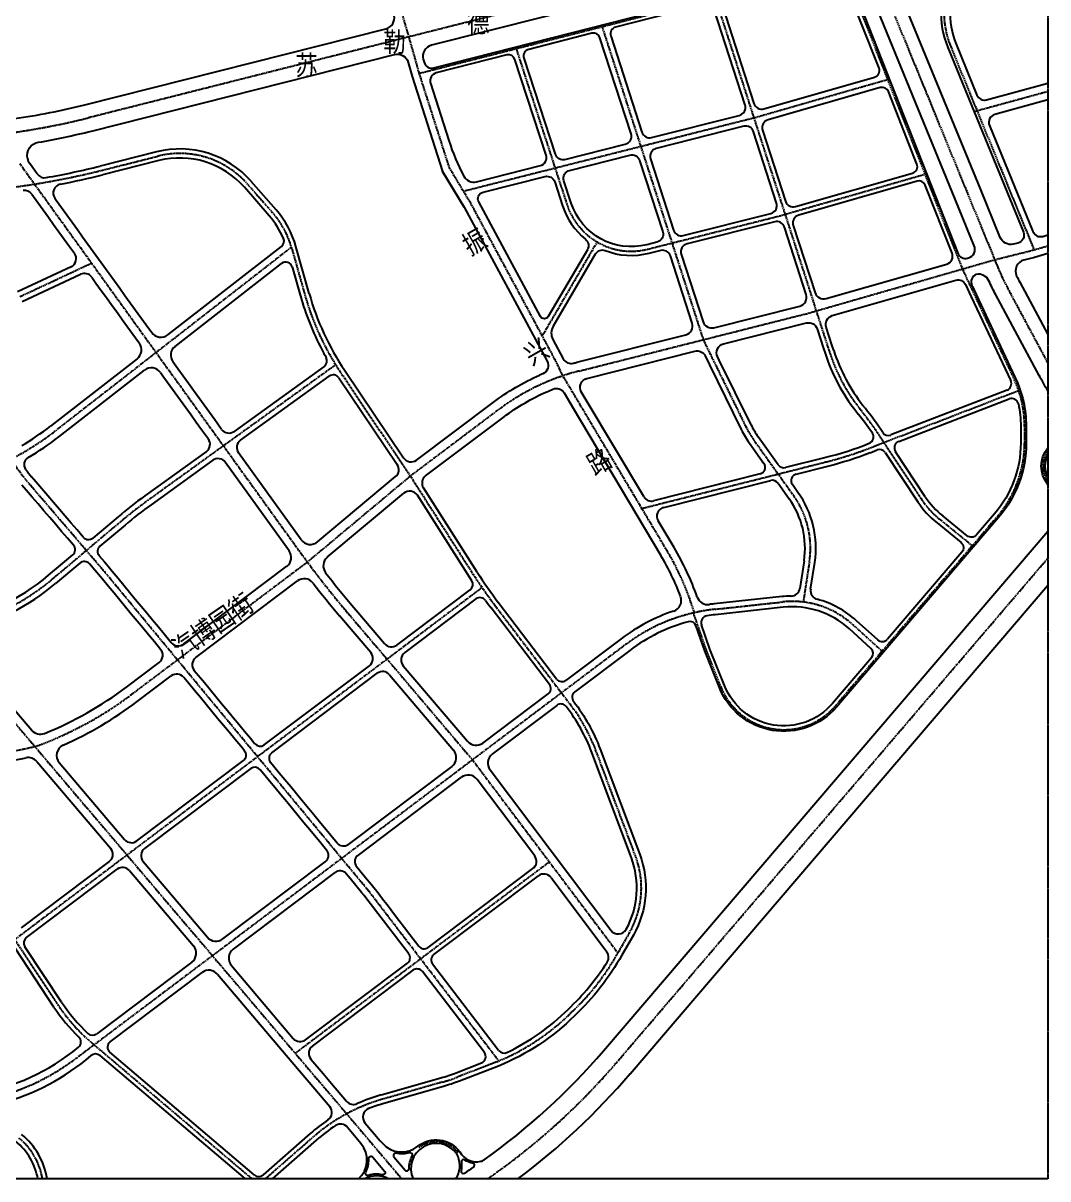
# Model space of a CAD drawing. Header units: millimetres. Extents: x 429861 to 37403537, y 4398138 to 8816131.
# Drawn here: x 447086 to 449356, y 4399003 to 4401563 of the extents above; entities that cross this region are included whole.
import ezdxf

# ---------------------------------------------------------------- set-up
doc = ezdxf.new("R2010")
doc.units = ezdxf.units.MM
doc.linetypes.add('CENTER', pattern=[2, 1.25, -0.25, 0.25, -0.25])
for name, color, linetype in [('中心线', 55, 'CENTER'), ('路名', 21, 'Continuous'), ('路网', 253, 'Continuous')]:
    doc.layers.add(name, color=color, linetype=linetype)
doc.styles.add('HZ', font='rs.shx', dxfattribs={"width": 0.8, "bigfont": 'hztxt.shx'})

msp = doc.modelspace()

# ---------------------------------------------------------------- linework, layer by layer
at = {"layer": '中心线'}
for p, q in [((449356.1, 4413303.4), (449356.1, 4399002.6)), ((449356.1, 4399002.6), (429861.3, 4399002.6))]:
    msp.add_line(p, q, dxfattribs=at)
at = {"layer": '中心线', "ltscale": 2}
for p, q in [((448892.1, 4401772.2), (447940.7, 4401532.1)), ((448950.9, 4401739.4), (449178.7, 4401183.8)), ((447963.4, 4401451.4), (448865.1, 4401681.6)), ((448915.1, 4401656), (449166.6, 4401018)), ((448618.9, 4401618.7), (448842.8, 4400925.2)), ((447940.7, 4401532.1), (447924.8, 4401586.6)), ((448368.3, 4401554.8), (448369.2, 4401552.4)), ((448369.2, 4401552.4), (448592.5, 4400861.3)), ((447940.7, 4401532.1), (447229.8, 4401352.6)), ((447964.2, 4401449), (447940.7, 4401532.1)), ((447940.9, 4401532.1), (447940.9, 4401532.1)), ((449140.8, 4401511), (449199.1, 4401368.5)), ((448178, 4401506.2), (448290.5, 4401161)), ((448030.6, 4401241.2), (447964.2, 4401449)), ((448704.2, 4401352.8), (448998.7, 4401437.2)), ((449356.1, 4401410.9), (449195.9, 4401367.2)), ((449199.1, 4401368.5), (449325.3, 4401060.8)), ((448061.2, 4401190.5), (448704.2, 4401352.8)), ((447259, 4401236.2), (447384, 4401267.8)), ((447078.2, 4401251.7), (447086.1, 4401240.7)), ((447086.1, 4401240.7), (447097.8, 4401224.5)), ((448077.4, 4401163.5), (448030.6, 4401241.2)), ((447097.8, 4401224.5), (447109.5, 4401208.3)), ((447109.5, 4401208.3), (447111.1, 4401206)), ((447111.1, 4401206), (447132.9, 4401175.8)), ((447583.4, 4401205.5), (447638.7, 4401142.4)), ((448762.7, 4401135.9), (449081.4, 4401227.3)), ((449178.7, 4401183.8), (449245.2, 4401021.5)), ((447132.9, 4401175.8), (447144.6, 4401159.6)), ((447144.6, 4401159.6), (447156.3, 4401143.4)), ((448259.4, 4400826), (448077.4, 4401163.5)), ((447156.3, 4401143.4), (447168, 4401127.2)), ((447168, 4401127.2), (447179.7, 4401111)), ((448469.8, 4401062), (448762.7, 4401135.9)), ((447179.7, 4401111), (447191.4, 4401094.7)), ((447191.4, 4401094.7), (447203.2, 4401078.5)), ((447203.2, 4401078.5), (447214.9, 4401062.3)), ((448357.5, 4401077.9), (448235.9, 4400869.7)), ((447155.6, 4400658.1), (447680.3, 4401066.2)), ((447214.9, 4401062.3), (447226.6, 4401046.1)), ((447680.7, 4401064.8), (447709.9, 4400960.8)), ((449238.2, 4401038.5), (449322.1, 4401059.5)), ((449322.1, 4401059.5), (449356.1, 4401069.2)), ((447078.8, 4400956.7), (447237.5, 4401031)), ((447226.6, 4401046.1), (447238.3, 4401029.9)), ((447238.3, 4401029.9), (447250, 4401013.6)), ((448821.1, 4400919), (449238.2, 4401038.5)), ((447250, 4401013.6), (447261.7, 4400997.4)), ((449166.6, 4401018), (449193.9, 4400960.1)), ((447261.7, 4400997.4), (447273.4, 4400981.2)), ((447273.4, 4400981.2), (447285.1, 4400965)), ((449267.3, 4400974.7), (449356.1, 4400809.4)), ((447285.1, 4400965), (447296.8, 4400948.8)), ((447296.8, 4400948.8), (447308.5, 4400932.6)), ((449193.9, 4400960.1), (449280.6, 4400775.7)), ((447308.5, 4400932.6), (447320.2, 4400916.3)), ((448842.8, 4400925.2), (448868.7, 4400844.7)), ((447320.2, 4400916.3), (447331.9, 4400900.1)), ((447331.9, 4400900.1), (447343.6, 4400883.9)), ((448317.5, 4400791.9), (448821.1, 4400919)), ((447343.6, 4400883.9), (447355.3, 4400867.7)), ((447355.3, 4400867.7), (447367, 4400851.5)), ((447367, 4400851.5), (447378.7, 4400835.3)), ((448592.5, 4400861.3), (448617.3, 4400810.9)), ((447378.7, 4400835.3), (447390.4, 4400819)), ((448868.7, 4400844.7), (448872.1, 4400834.3)), ((447362.5, 4400505.7), (447778.2, 4400805.8)), ((447390.4, 4400819), (447402.1, 4400802.8)), ((447402.1, 4400802.8), (447413.8, 4400786.6)), ((448617.3, 4400810.9), (448687.7, 4400667.4)), ((447413.8, 4400786.6), (447425.6, 4400770.4)), ((447425.6, 4400770.4), (447437.3, 4400754.2)), ((447790, 4400787.6), (447943.8, 4400559.4)), ((448318.8, 4400718.7), (448281.5, 4400781.3)), ((447437.3, 4400754.2), (447449, 4400738)), ((448958.7, 4400620.5), (449291.1, 4400748.8)), ((447449, 4400738), (447460.7, 4400721.7)), ((447460.7, 4400721.7), (447472.4, 4400705.5)), ((448452.6, 4400493.9), (448318.8, 4400718.7)), ((447472.4, 4400705.5), (447484.1, 4400689.3)), ((447943.8, 4400559.4), (448139.1, 4400706.5)), ((448938.5, 4400709.7), (448943.9, 4400702.9)), ((447484.1, 4400689.3), (447495.8, 4400673.1)), ((447495.8, 4400673.1), (447507.5, 4400656.9)), ((449304.4, 4400669.3), (449304.4, 4400632.5)), ((447507.5, 4400656.9), (447519.2, 4400640.7)), ((447519.2, 4400640.7), (447530.9, 4400624.4)), ((448982.4, 4400649.5), (449076.1, 4400508.1)), ((447530.9, 4400624.4), (447703.4, 4400385.4)), ((448704.6, 4400639.2), (448792.6, 4400516.2)), ((448454.3, 4400487.1), (448866.4, 4400591.1)), ((447103.6, 4400537.2), (447094, 4400548.4)), ((447715.6, 4400368.8), (447943.8, 4400559.4)), ((447943.8, 4400559.4), (448083.3, 4400341)), ((447116.6, 4400522), (447103.6, 4400537.2)), ((447129.6, 4400506.8), (447116.6, 4400522)), ((447142.6, 4400491.6), (447129.6, 4400506.8)), ((447155.6, 4400476.4), (447142.6, 4400491.6)), ((448513.2, 4400392.1), (448452.6, 4400493.9)), ((447168.6, 4400461.2), (447155.6, 4400476.4)), ((447181.7, 4400446.1), (447168.6, 4400461.2)), ((449244.4, 4400470), (448885.1, 4400050)), ((449116.8, 4400463.2), (449188.7, 4400404.9)), ((447150.1, 4400330.6), (447303.9, 4400460)), ((447194.7, 4400430.9), (447181.7, 4400446.1)), ((447207.7, 4400415.7), (447194.7, 4400430.9)), ((447220.7, 4400400.5), (447207.7, 4400415.7)), ((447233.7, 4400385.3), (447220.7, 4400400.5)), ((447246.7, 4400370.1), (447233.7, 4400385.3)), ((447255.2, 4400360.3), (447246.7, 4400370.1)), ((447259.7, 4400354.9), (447255.2, 4400360.3)), ((447432.8, 4400155.8), (447715.6, 4400368.8)), ((448401.1, 4399261), (449355, 4400376.3)), ((448827.7, 4400369.7), (448814.1, 4400280.2)), ((449355, 4400376.3), (449356.1, 4400377.5)), ((447263.5, 4400350.5), (447259.7, 4400354.9)), ((447272.6, 4400339.6), (447263.5, 4400350.5)), ((447285.3, 4400324.2), (447272.6, 4400339.6)), ((447067.4, 4399532.7), (448102.4, 4400312.2)), ((447298.1, 4400308.8), (447285.3, 4400324.2)), ((447310.8, 4400293.4), (447298.1, 4400308.8)), ((447323.6, 4400278), (447310.8, 4400293.4)), ((448573.2, 4400256.8), (448564.5, 4400281.7)), ((447336.3, 4400262.5), (447323.6, 4400278)), ((447349.1, 4400247.1), (447336.3, 4400262.5)), ((447800.5, 4400261.6), (448081.4, 4399930.7)), ((448130.5, 4400273.5), (448298.7, 4400052.5)), ((448618, 4400264.2), (448768.5, 4400280.5)), ((446871.4, 4400243.4), (447505.2, 4399496.9)), ((447361.8, 4400231.7), (447349.1, 4400247.1)), ((447374.6, 4400216.3), (447361.8, 4400231.7)), ((448599.6, 4400173.1), (448570.9, 4400255.9)), ((447387.3, 4400200.9), (447374.6, 4400216.3)), ((448924.3, 4400229.9), (448988.9, 4400171.3)), ((447202, 4399268.5), (448420.4, 4400186.1)), ((447400.1, 4400185.5), (447387.3, 4400200.9)), ((447412.8, 4400170.1), (447400.1, 4400185.5)), ((447326.7, 4400075.9), (447432.8, 4400155.8)), ((447425.6, 4400154.7), (447412.8, 4400170.1)), ((447438.3, 4400139.3), (447425.6, 4400154.7)), ((448631.7, 4400092.2), (448599.6, 4400173.1)), ((447451.1, 4400123.9), (447438.3, 4400139.3)), ((447463.8, 4400108.4), (447451.1, 4400123.9)), ((447476.6, 4400093), (447463.8, 4400108.4)), ((447489.3, 4400077.6), (447476.6, 4400093)), ((447502.1, 4400062.2), (447489.3, 4400077.6)), ((447514.8, 4400046.8), (447502.1, 4400062.2)), ((447527.6, 4400031.4), (447514.8, 4400046.8)), ((447540.3, 4400016), (447527.6, 4400031.4)), ((447553.1, 4400000.6), (447540.3, 4400016)), ((447565.8, 4399985.2), (447553.1, 4400000.6)), ((447578.6, 4399969.8), (447565.8, 4399985.2)), ((447032, 4399943.6), (447112, 4399960)), ((447591.3, 4399954.4), (447578.6, 4399969.8)), ((447604.1, 4399938.9), (447591.3, 4399954.4)), ((448442.6, 4399717.3), (448354.9, 4399950.8)), ((447616.8, 4399923.5), (447604.1, 4399938.9)), ((447629.6, 4399908.1), (447616.8, 4399923.5)), ((448081.4, 4399930.7), (448403.5, 4399503)), ((447642.3, 4399892.7), (447629.6, 4399908.1)), ((447655.1, 4399877.3), (447642.3, 4399892.7)), ((447667.8, 4399861.9), (447655.1, 4399877.3)), ((447680.6, 4399846.5), (447667.8, 4399861.9)), ((447693.3, 4399831.1), (447680.6, 4399846.5)), ((447718.8, 4399800.3), (447693.3, 4399831.1)), ((447731.5, 4399784.8), (447718.8, 4399800.3)), ((447757, 4399754), (447731.5, 4399784.8)), ((447769.8, 4399738.6), (447757, 4399754)), ((447782.5, 4399723.2), (447769.8, 4399738.6)), ((447791.5, 4399712.4), (447782.5, 4399723.2)), ((446947.8, 4399713.4), (447162.6, 4399388.7)), ((447688.7, 4399280.8), (448251.6, 4399704.6)), ((447795.3, 4399707.8), (447791.5, 4399712.4)), ((447808, 4399692.4), (447795.3, 4399707.8)), ((447820.8, 4399677), (447808, 4399692.4)), ((447833.5, 4399661.6), (447820.8, 4399677)), ((447846.3, 4399646.2), (447833.5, 4399661.6)), ((447852, 4399639.2), (447846.3, 4399646.2)), ((447858.7, 4399630.5), (447852, 4399639.2)), ((447870.9, 4399614.6), (447858.7, 4399630.5)), ((447883, 4399598.7), (447870.9, 4399614.6)), ((447895.2, 4399582.9), (447883, 4399598.7)), ((447907.4, 4399567), (447895.2, 4399582.9)), ((447919.5, 4399551.1), (447907.4, 4399567)), ((447931.7, 4399535.2), (447919.5, 4399551.1)), ((448429, 4399547.7), (448403.5, 4399503)), ((448139.6, 4399263.7), (447931.7, 4399535.2)), ((447505.2, 4399496.9), (447924.9, 4399002.6)), ((447237.4, 4399304.4), (447593, 4399002.6)), ((448135.2, 4399261.9), (448048.9, 4399228.5)), ((448014.1, 4399216.8), (447882, 4399179)), ((447728.6, 4399095.6), (447622.1, 4399002.6))]:
    msp.add_line(p, q, dxfattribs=at)
for centre, radius, start, end in [((449324.9, 4401586.4), 199, 104.0713, 202.2918), ((446841, 4402904.7), 1600, 259.541, 284.0617), ((447432.9, 4401073.9), 200, 41.183, 104.1671), ((446841, 4402904.7), 1720, 259.541, 284.0655), ((448433.1, 4401207.4), 150, 198.05, 284.1671), ((447488.1, 4401010.7), 200, 15.6756, 41.183), ((449707.9, 4401211.2), 500, 202.2918, 208.2254), ((448287.6, 4401123), 600, 195.6756, 213.979), ((447660.9, 4400503.3), 680, 24.2551, 28.3346), ((449252.8, 4400957.2), 400, 197.8902, 218.2227), ((448439.9, 4400307.1), 500, 108.4728, 113.8105), ((447660.9, 4400503.3), 680, 24.1344, 24.2551), ((448439.9, 4400307.1), 500, 104.1671, 108.4728), ((449054.4, 4400669.3), 250, 0, 25.1899), ((448439.9, 4400307), 500, 113.8107, 126.9812), ((448315.4, 4400207.9), 800, 33.5055, 38.2227), ((448867.2, 4400755.6), 200, 206.1441, 215.5875), ((446787.2, 4401131.7), 600, 265.7848, 307.8769), ((447321.8, 4400743.6), 300, 196.0643, 220.5938), ((448670.6, 4401366.8), 800, 284.1671, 291.1099), ((449054.4, 4400632.5), 250, 319.4593, 0), ((449405.5, 4400581.5), 60, 145.4526, 214.5474), ((448630, 4400399.8), 200, 351.3478, 35.5875), ((447947.7, 4399694.8), 1000, 125.8225, 130.0746), ((449242.8, 4400618.5), 200, 213.5055, 230.9551), ((449325.1, 4401556), 2000, 215.8231, 220.3326), ((447997.7, 4400085.2), 600, 19.1253, 30.7696), ((448926.1, 4400879.3), 1000, 212.5655, 217.2889), ((446828.2, 4400713.2), 500, 265.7851, 310.0746), ((448661, 4399866.5), 400, 102.6822, 126.9817), ((448661, 4399866.5), 400, 96.1774, 102.6822), ((448790, 4400081.7), 200, 47.8218, 96.1774), ((448771.1, 4400147.5), 150, 201.6375, 319.4593), ((446836.5, 4400727), 815, 289.7621, 306.9817), ((447978.6, 4399809.2), 402.1, 20.6228, 37.2457), ((448255.4, 4399647), 200, 330.2391, 20.5796), ((447924.9, 4399771), 548.5, 313.1663, 330.7523), ((447496.2, 4399609.4), 400, 213.4767, 229.6776), ((447947.4, 4399725.3), 500, 292.0579, 314.8662), ((446901.2, 4399668), 500, 263.8628, 306.9817), ((447261.2, 4400236), 1500, 304.6885, 319.4593), ((447904.3, 4399601.4), 400, 285.9384, 291.1944), ((447991.8, 4398794.4), 400, 105.9384, 131.1529), ((446980.8, 4398977.6), 150, 9.5933, 50.5449), ((448000.9, 4399025.3), 60, 35.4576, 129.4328)]:
    msp.add_arc(centre, radius, start, end, dxfattribs=at)
at = {"layer": '路网'}
for p, q in [((447381.5, 4401277.5), (447256.6, 4401245.9)), ((447386.4, 4401258.1), (447261.5, 4401226.5)), ((447112.4, 4401235), (447100.5, 4401251.5)), ((447117.1, 4401228.4), (447112.4, 4401235)), ((447646.2, 4401149), (447591, 4401212.1)), ((447104.8, 4401184), (447118.3, 4401165.3)), ((447631.1, 4401135.8), (447575.9, 4401199)), ((447118.3, 4401165.3), (447130, 4401149.1)), ((447156, 4401174.6), (447159.2, 4401170.1)), ((447159.2, 4401170.1), (447170.9, 4401153.9)), ((447170.9, 4401153.9), (447182.6, 4401137.7)), ((447130, 4401149.1), (447141.7, 4401132.8)), ((447141.7, 4401132.8), (447153.4, 4401116.6)), ((447182.6, 4401137.7), (447194.3, 4401121.5)), ((447153.4, 4401116.6), (447165.1, 4401100.4)), ((447194.3, 4401121.5), (447206, 4401105.3)), ((447206, 4401105.3), (447217.7, 4401089.1)), ((447165.1, 4401100.4), (447176.9, 4401084.2)), ((447176.9, 4401084.2), (447188.6, 4401068)), ((447217.7, 4401089.1), (447229.5, 4401072.8)), ((447188.6, 4401068), (447199.6, 4401052.7)), ((447229.5, 4401072.8), (447241.2, 4401056.6)), ((447241.2, 4401056.6), (447252.9, 4401040.4)), ((447406.3, 4400872.1), (447658.1, 4401068)), ((447719.5, 4400963.5), (447690.3, 4401067.5)), ((447252.9, 4401040.4), (447264.6, 4401024.2)), ((447264.6, 4401024.2), (447276.3, 4401008)), ((447422.4, 4400846.6), (447658.5, 4401030.3)), ((447191.9, 4401022.9), (447073.7, 4400967.6)), ((447083.9, 4400945.8), (447213, 4401006.3)), ((447237.7, 4400999.9), (447247.1, 4400986.9)), ((447276.3, 4401008), (447288, 4400991.8)), ((447682.2, 4401022.5), (447700.2, 4400958.1)), ((447247.1, 4400986.9), (447258.8, 4400970.7)), ((447288, 4400991.8), (447299.7, 4400975.5)), ((447299.7, 4400975.5), (447311.4, 4400959.3)), ((447258.8, 4400970.7), (447270.5, 4400954.5)), ((447270.5, 4400954.5), (447282.2, 4400938.2)), ((447311.4, 4400959.3), (447323.1, 4400943.1)), ((449186.2, 4400956.4), (449273.9, 4400770.1)), ((447282.2, 4400938.2), (447293.9, 4400922)), ((447293.9, 4400922), (447305.6, 4400905.8)), ((447323.1, 4400943.1), (447334.8, 4400926.9)), ((447334.8, 4400926.9), (447346.5, 4400910.7)), ((447305.6, 4400905.8), (447317.3, 4400889.6)), ((447346.5, 4400910.7), (447358.2, 4400894.5)), ((447317.3, 4400889.6), (447329, 4400873.4)), ((447329, 4400873.4), (447340.7, 4400857.2)), ((447358.2, 4400894.5), (447370.7, 4400877.2)), ((447340.7, 4400857.2), (447343.3, 4400853.6)), ((448881.6, 4400837.4), (448878.3, 4400847.8)), ((448859.2, 4400841.6), (448862.6, 4400831.2)), ((447338.4, 4400819.3), (447146.4, 4400669.9)), ((447164.8, 4400646.3), (447354.5, 4400793.8)), ((447428.4, 4400797.1), (447417.5, 4400812.3)), ((447440.1, 4400780.9), (447428.4, 4400797.1)), ((447752.8, 4400802.2), (447553.4, 4400658.3)), ((448606.5, 4400805.6), (448676.9, 4400662.2)), ((448698.5, 4400672.7), (448628, 4400816.2)), ((447390.1, 4400788.7), (447399.3, 4400776.1)), ((447399.3, 4400776.1), (447411, 4400759.9)), ((447451.9, 4400764.7), (447440.1, 4400780.9)), ((447567.4, 4400638.8), (447764, 4400780.7)), ((447785.2, 4400776.9), (447914.8, 4400584.6)), ((447798.3, 4400793.2), (447928.8, 4400599.5)), ((447411, 4400759.9), (447422.7, 4400743.6)), ((447422.7, 4400743.6), (447434.4, 4400727.4)), ((447463.6, 4400748.5), (447451.9, 4400764.7)), ((447475.3, 4400732.3), (447463.6, 4400748.5)), ((449265.7, 4400749.7), (449008.1, 4400650.3)), ((447434.4, 4400727.4), (447446.1, 4400711.2)), ((447487, 4400716.1), (447475.3, 4400732.3)), ((448460.6, 4400513.7), (448333.4, 4400727.4)), ((449025.5, 4400635.6), (449270.6, 4400730.2)), ((447446.1, 4400711.2), (447457.8, 4400695)), ((447457.8, 4400695), (447469.5, 4400678.8)), ((447498.7, 4400699.8), (447487, 4400716.1)), ((447510.4, 4400683.6), (447498.7, 4400699.8)), ((448304.2, 4400710), (448498.6, 4400383.4)), ((448930.7, 4400703.5), (448936, 4400696.7)), ((448951.7, 4400709.1), (448946.4, 4400715.9)), ((447469.5, 4400678.8), (447481.2, 4400662.6)), ((447525.4, 4400662.8), (447510.4, 4400683.6)), ((447481.2, 4400662.6), (447496.2, 4400641.7)), ((447492.9, 4400646.3), (447493.3, 4400645.8)), ((448758.8, 4400584.1), (448714.3, 4400646.2)), ((448694.8, 4400632.2), (448726.9, 4400587.3)), ((448954.3, 4400629.5), (448955.1, 4400629.8)), ((448962.3, 4400611.1), (448977.8, 4400617.1)), ((447491.7, 4400613.8), (447355.4, 4400515.4)), ((447505.8, 4400594.3), (447369.5, 4400495.9)), ((447675.1, 4400394), (447533.7, 4400589.8)), ((447701.9, 4400418.3), (447562.9, 4400610.9)), ((448863.9, 4400600.8), (448774.6, 4400578.3)), ((448995.7, 4400611.4), (449067.7, 4400502.6)), ((449084.4, 4400513.6), (449018.4, 4400613.3)), ((448718.4, 4400564.1), (448482.7, 4400504.6)), ((448798.5, 4400563.7), (448868.8, 4400581.4)), ((447092.9, 4400528.1), (447083.3, 4400539.3)), ((447114.2, 4400546.3), (447104.6, 4400557.5)), ((447127.2, 4400531.1), (447114.2, 4400546.3)), ((447738.2, 4400413.7), (447911, 4400558.1)), ((448504.9, 4400489.5), (448742.3, 4400549.5)), ((448758.2, 4400543.7), (448782.8, 4400509.2)), ((448802.4, 4400523.1), (448790, 4400540.4)), ((447106, 4400512.9), (447092.9, 4400528.1)), ((447119, 4400497.7), (447106, 4400512.9)), ((447140.2, 4400515.9), (447127.2, 4400531.1)), ((447153.2, 4400500.7), (447140.2, 4400515.9)), ((447759.7, 4400379.6), (447929.5, 4400521.4)), ((448080, 4400327.6), (447959.2, 4400516.8)), ((448091.7, 4400346.4), (447972.6, 4400532.9)), ((447132, 4400482.5), (447119, 4400497.7)), ((447166.3, 4400485.5), (447153.2, 4400500.7)), ((447145, 4400467.3), (447132, 4400482.5)), ((447158, 4400452.1), (447145, 4400467.3)), ((447179.3, 4400470.3), (447166.3, 4400485.5)), ((447192.3, 4400455.2), (447179.3, 4400470.3)), ((447296.2, 4400469.2), (447240.2, 4400422.1)), ((447171, 4400436.9), (447158, 4400452.1)), ((447184, 4400421.8), (447171, 4400436.9)), ((447205.3, 4400440), (447192.3, 4400455.2)), ((447219.2, 4400423.8), (447205.3, 4400440)), ((447311.7, 4400450.9), (447256, 4400404)), ((448527.8, 4400400.8), (448492.6, 4400459.9)), ((447197.6, 4400406), (447184, 4400421.8)), ((447142.3, 4400339.8), (447195.8, 4400384.7)), ((447211.6, 4400366.7), (447157.8, 4400321.4)), ((447244.5, 4400351.2), (447232.7, 4400365)), ((447254.3, 4400382.8), (447265.8, 4400369.4)), ((447265.8, 4400369.4), (447270.4, 4400364)), ((447270.4, 4400364), (447274.2, 4400359.5)), ((447274.2, 4400359.5), (447283.4, 4400348.5)), ((447441.5, 4400187.4), (447669.8, 4400359.4)), ((448815.8, 4400371.5), (448806.6, 4400310.6)), ((448830.5, 4400308.7), (448839.5, 4400367.9)), ((447249.1, 4400345.8), (447244.5, 4400351.2)), ((447252.8, 4400341.5), (447249.1, 4400345.8)), ((447261.8, 4400330.7), (447252.8, 4400341.5)), ((447283.4, 4400348.5), (447296.1, 4400333.1)), ((447296.1, 4400333.1), (447308.9, 4400317.7)), ((447274.5, 4400315.3), (447261.8, 4400330.7)), ((447287.3, 4400299.8), (447274.5, 4400315.3)), ((447308.9, 4400317.7), (447321.6, 4400302.3)), ((447468.4, 4400157.6), (447693.3, 4400327)), ((447913.7, 4400185.1), (448076.4, 4400307.6)), ((448430.7, 4399235.6), (449356.1, 4400317.5)), ((447300, 4400284.4), (447287.3, 4400299.8)), ((447312.8, 4400269), (447300, 4400284.4)), ((447321.6, 4400302.3), (447334.4, 4400286.9)), ((447334.4, 4400286.9), (447347.1, 4400271.5)), ((448089.1, 4400287.1), (447931.2, 4400168.2)), ((447325.5, 4400253.6), (447312.8, 4400269)), ((447347.1, 4400271.5), (447359.9, 4400256.1)), ((447814.2, 4400273.2), (447827.5, 4400257.5)), ((447827.5, 4400257.5), (447886.5, 4400188.1)), ((448251.6, 4400097.9), (448122.5, 4400267.4)), ((448267.7, 4400109.8), (448138.4, 4400279.5)), ((447338.3, 4400238.2), (447325.5, 4400253.6)), ((447351, 4400222.8), (447338.3, 4400238.2)), ((447359.9, 4400256.1), (447372.6, 4400240.6)), ((447372.6, 4400240.6), (447385.4, 4400225.2)), ((447856.1, 4400168.2), (447786.8, 4400249.9)), ((447363.8, 4400207.4), (447351, 4400222.8)), ((447376.5, 4400192), (447363.8, 4400207.4)), ((447385.4, 4400225.2), (447398.1, 4400209.8)), ((447398.1, 4400209.8), (447410.9, 4400194.4)), ((446944.7, 4400184.8), (447104.8, 4399996.4)), ((447390.5, 4400175.1), (447376.5, 4400192)), ((447410.9, 4400194.4), (447414, 4400190.6)), ((448410.8, 4400198.8), (448288.7, 4400106.9)), ((447314.7, 4400091.9), (447387.1, 4400146.4)), ((447465.1, 4400128.9), (447487.3, 4400102)), ((447620.1, 4399964), (447852.9, 4400139.3)), ((447928, 4400139.2), (448070.1, 4399971.8)), ((447338.8, 4400060), (447414.1, 4400116.7)), ((447453, 4400099.5), (447441.5, 4400113.4)), ((447636.5, 4399946.3), (447870.4, 4400122.4)), ((447897.6, 4400119.3), (448039.4, 4399952.3)), ((447465.8, 4400084.1), (447453, 4400099.5)), ((447478.5, 4400068.7), (447465.8, 4400084.1)), ((447487.3, 4400102), (447500.1, 4400086.6)), ((447500.1, 4400086.6), (447512.8, 4400071.1)), ((447491.3, 4400053.3), (447478.5, 4400068.7)), ((447504, 4400037.9), (447491.3, 4400053.3)), ((447512.8, 4400071.1), (447525.6, 4400055.7)), ((447525.6, 4400055.7), (447538.3, 4400040.3)), ((448104.2, 4399968), (448248.7, 4400076.8)), ((448268.2, 4400051.4), (448125.3, 4399943.8)), ((447516.8, 4400022.5), (447504, 4400037.9)), ((447538.3, 4400040.3), (447551.1, 4400024.9)), ((447529.5, 4400007.1), (447516.8, 4400022.5)), ((447542.3, 4399991.7), (447529.5, 4400007.1)), ((447551.1, 4400024.9), (447563.8, 4400009.5)), ((447563.8, 4400009.5), (447576.6, 4399994.1)), ((447555, 4399976.2), (447542.3, 4399991.7)), ((447567.8, 4399960.8), (447555, 4399976.2)), ((447576.6, 4399994.1), (447589.3, 4399978.7)), ((447589.3, 4399978.7), (447599.5, 4399966.4)), ((447137.6, 4399969.6), (447137.6, 4399969.6)), ((447576.3, 4399950.6), (447567.8, 4399960.8)), ((447036, 4399924), (447092.2, 4399935.5)), ((447116.3, 4399927.2), (447280, 4399734.3)), ((447165.8, 4399924.5), (447310.3, 4399754.2)), ((447337.6, 4399751.2), (447573.7, 4399929)), ((447640.3, 4399917), (447634, 4399924.7)), ((448433.3, 4399713.8), (448345.6, 4399947.3)), ((447590.1, 4399911.3), (447355, 4399734.3)), ((447618.8, 4399899.2), (447610.7, 4399908.9)), ((447631.5, 4399883.8), (447618.8, 4399899.2)), ((447653.1, 4399901.6), (447640.3, 4399917)), ((447665.8, 4399886.2), (447653.1, 4399901.6)), ((448035.4, 4399916.2), (447806.2, 4399743.6)), ((448103.3, 4399901.6), (448103.3, 4399901.6)), ((448120.4, 4399908.8), (448388.4, 4399553)), ((447644.3, 4399868.4), (447631.5, 4399883.8)), ((447678.6, 4399870.8), (447665.8, 4399886.2)), ((448056.6, 4399892.1), (447827.9, 4399719.9)), ((448219.2, 4399717.8), (448091.6, 4399887.2)), ((447657, 4399853), (447644.3, 4399868.4)), ((447669.8, 4399837.6), (447657, 4399853)), ((447691.3, 4399855.4), (447678.6, 4399870.8)), ((447704.1, 4399840), (447691.3, 4399855.4)), ((447682.5, 4399822.2), (447669.8, 4399837.6)), ((447708, 4399791.3), (447682.5, 4399822.2)), ((447729.6, 4399809.2), (447704.1, 4399840)), ((447742.3, 4399793.8), (447729.6, 4399809.2)), ((447720.8, 4399775.9), (447708, 4399791.3)), ((447746.3, 4399745.1), (447720.8, 4399775.9)), ((447767.8, 4399763), (447742.3, 4399793.8)), ((447758, 4399730.9), (447746.3, 4399745.1)), ((447781.5, 4399746.5), (447767.8, 4399763)), ((447154.2, 4399383.2), (446939.5, 4399707.9)), ((447276.8, 4399705.4), (447081.5, 4399558.3)), ((447351.8, 4399705.4), (447494, 4399537.9)), ((447528.1, 4399534.1), (447755, 4399705)), ((447824.9, 4399694), (447831.6, 4399685.9)), ((447093.3, 4399537.2), (447294.2, 4399688.5)), ((447321.5, 4399685.5), (447463.3, 4399518.5)), ((447776.7, 4399681.3), (447551.2, 4399511.5)), ((447810, 4399668.1), (447801.4, 4399678.4)), ((447822.8, 4399652.6), (447810, 4399668.1)), ((447831.6, 4399685.9), (447844.3, 4399670.5)), ((447844.3, 4399670.5), (447857.1, 4399655.1)), ((447983.4, 4399515.2), (448215.2, 4399689.8)), ((447995.8, 4399499.5), (448227.3, 4399673.8)), ((448255.3, 4399669.9), (448378.9, 4399505.7)), ((447835.5, 4399637.2), (447822.8, 4399652.6)), ((447857.1, 4399655.1), (447863, 4399648)), ((447863, 4399648), (447869.8, 4399639)), ((447841.1, 4399630.5), (447835.5, 4399637.2)), ((447847.6, 4399622), (447841.1, 4399630.5)), ((447859.8, 4399606.1), (447847.6, 4399622)), ((447869.8, 4399639), (447882, 4399623.1)), ((447882, 4399623.1), (447894.2, 4399607.2)), ((447871.9, 4399590.2), (447859.8, 4399606.1)), ((447894.2, 4399607.2), (447906.3, 4399591.4)), ((447906.3, 4399591.4), (447918.5, 4399575.5)), ((447884.1, 4399574.3), (447871.9, 4399590.2)), ((447896.2, 4399558.5), (447884.1, 4399574.3)), ((447918.5, 4399575.5), (447930.6, 4399559.6)), ((447908.4, 4399542.6), (447896.2, 4399558.5)), ((447920.6, 4399526.7), (447908.4, 4399542.6)), ((447930.6, 4399559.6), (447942.8, 4399543.7)), ((447942.8, 4399543.7), (447962.5, 4399518)), ((447170.9, 4399394.2), (447089.8, 4399516.9)), ((447940, 4399501.4), (447920.6, 4399526.7)), ((447459.3, 4399482.3), (447248.8, 4399323.8)), ((447547.1, 4399475.3), (447684.4, 4399313.6)), ((447711.7, 4399310.6), (447937.1, 4399480.3)), ((447949.4, 4399464.6), (447726.5, 4399296.7)), ((448139.3, 4399287.2), (447992.9, 4399478.4)), ((447278.8, 4399306.3), (447482.3, 4399459.6)), ((447516.4, 4399455.8), (447681.3, 4399261.7)), ((448107.6, 4399282.5), (447970.4, 4399461.7)), ((447255.8, 4399275.6), (447577.5, 4399002.6)), ((447597.8, 4399011.6), (447278.1, 4399282.9)), ((447681.3, 4399261.7), (447732.1, 4399201.8)), ((447723.3, 4399267.8), (447750.5, 4399235.8)), ((448045.3, 4399237.8), (448101.1, 4399259.4)), ((447750.5, 4399235.8), (447769.2, 4399213.8)), ((447769.2, 4399213.8), (447802.4, 4399174.6)), ((447879.2, 4399188.7), (448011.4, 4399226.4)), ((447732.1, 4399201.8), (447765.2, 4399162.9)), ((447834.2, 4399080.9), (447804.6, 4399116.7)), ((447722, 4399103.1), (447617.4, 4399011.7)), ((447735.1, 4399088.1), (447637.3, 4399002.6)), ((447860.2, 4399051), (447860.2, 4399051))]:
    msp.add_line(p, q, dxfattribs=at)
at = {"layer": '路网', "flags": 128}
for points in [[(449356.1, 4401806.6), (449274.8, 4401786.3, 0.456889), (449134.3, 4401508.3), (449192.7, 4401365.9), (449301.7, 4401099.8, -0.457242), (449289.4, 4401075.5), (449279.6, 4401073.1, -0.372456), (449250.4, 4401087.9), (449206.5, 4401195.2), (448989, 4401725.7, -0.287343), (448991.7, 4401741.4, 0.091934), (449004.9, 4401763.2, -0.244739), (449015.3, 4401772.4), (449057.5, 4401783, 0.000185), (449057.5, 4401783), (449356.1, 4401858.6)], [(449356.1, 4401786), (449279.7, 4401766.9, 0.456889), (449152.8, 4401515.9)], [(449156.6, 4401052.9, 0.386268), (449178.3, 4401042.2), (449180.1, 4401042.7, 0.446786), (449193.1, 4401069.5), (449150.9, 4401172.4), (448929.7, 4401712.1, 0.228597), (448920, 4401720.8, -0.107924), (448893.7, 4401735.1, 0.244739), (448880.3, 4401738.3), (447990.3, 4401513.6, 0.422462), (447972.3, 4401482.6), (447974.2, 4401475.9, 0.406798), (447996, 4401463.3), (448864.2, 4401685, -0.377904), (448918.4, 4401657.3), (449156.6, 4401052.9, 0.179559)], [(448982, 4401463.1), (448907.2, 4401652.9, 0.377904), (448867.2, 4401673.4), (448646.7, 4401617.1, 0.432576), (448636.1, 4401597.9), (448704.9, 4401384.7, 0.404554), (448727, 4401372.9), (448972.2, 4401443.2, 0.442723), (448982, 4401463.1)], [(448685.1, 4401381.2), (448616.1, 4401594.7, 0.396087), (448598.1, 4401604.7), (448398.2, 4401553.6, 0.432663), (448387.6, 4401534.5), (448456.6, 4401321.1, 0.395222), (448478.1, 4401309.2), (448672.3, 4401358.2, 0.433376), (448685.1, 4401381.2)], [(447067.1, 4401351, 0.025227), (447222.5, 4401381.7), (447889.5, 4401550.1, 0.400143), (447907.9, 4401579.3)], [(448432.5, 4401317.4), (448363.7, 4401530.3, 0.396002), (448345.8, 4401540.2), (448205.9, 4401504.5, 0.433404), (448195.3, 4401485.3), (448264.6, 4401272.6, 0.394501), (448286.2, 4401260.7), (448419.8, 4401294.5, 0.433463), (448432.5, 4401317.4)], [(449152.8, 4401515.9), (449199, 4401403.1, 0.378761), (449220.4, 4401392.6), (449356.1, 4401429.6)], [(447095.4, 4401263.2, -0.421996), (447119.7, 4401298.7, 0.018416), (447237.1, 4401323.5), (447908.8, 4401493.1, -0.406013), (447939, 4401475.6), (447947.9, 4401444.1), (448015, 4401234.1)], [(448001, 4401452.2, 0.431708), (447988.3, 4401429.3), (448028.9, 4401302.3, 0.044139), (448061.9, 4401223.8, 0.345964), (448090.1, 4401211.2), (448231.7, 4401247, 0.434205), (448244.5, 4401270), (448175.3, 4401482.2, 0.39528), (448157.3, 4401492.1), (448001, 4401452.2)], [(449356.1, 4401392.3), (449238.5, 4401360.2, 0.450578), (449226.5, 4401336), (449323, 4401100.8, 0.382375), (449344.6, 4401090.3), (449356.1, 4401093.6)], [(448300, 4401164.1), (448283.9, 4401213.5, -0.434205), (448296.6, 4401236.5), (448430.1, 4401270.2, -0.395222), (448451.6, 4401258.3), (448502.7, 4401100.4, -0.433463), (448490, 4401077.4), (448467.4, 4401071.7, -0.394501), (448300, 4401164.1)], [(448062.7, 4401155.1), (448015, 4401234.1), (448062.7, 4401155.1), (448246.8, 4400813.7, -0.441897), (448237, 4400785.8, 0.003656), (448230, 4400782.8, 0.003656)], [(449143.8, 4401052.8), (449084.3, 4401203.6, 0.386268), (449066.2, 4401212.5), (448804.3, 4401137.4, 0.42394), (448792.1, 4401114.6), (448840.3, 4400965.4, 0.404554), (448864.8, 4400952.3), (449132, 4401028.9, 0.442723), (449143.8, 4401052.8)], [(448544, 4401050.6), (448592.3, 4400901.1, 0.395222), (448616.2, 4400887.9), (448806.4, 4400935.9, 0.433376), (448820.6, 4400961.4), (448772.4, 4401110.7, 0.395307), (448750.8, 4401122.6), (448556.7, 4401073.6, 0.433463), (448544, 4401050.6)], [(448305.2, 4400809.3, -0.003673), (448312.6, 4400811.3), (448554, 4400872.2, 0.433463), (448568.2, 4400897.7), (448519.9, 4401047, 0.395222), (448498.4, 4401058.9), (448472.3, 4401052.3, -0.155732), (448375.2, 4401058.3, 0.36867), (448353.1, 4401050.6), (448260, 4400891.2, 0.261527), (448259.5, 4400861.8), (448282.5, 4400819.2, 0.347622), (448305.2, 4400809.3)], [(449356.1, 4401052), (449326.3, 4401043.5), (449303.1, 4401037.7, 0.478958), (449286.8, 4401002.4, 0.008077), (449293.8, 4400988.9), (449356.1, 4400872.8)], [(449356.1, 4400747.9, -0.005874), (449336.5, 4400782.4), (449240.9, 4400960.5, -0.016514), (449225.4, 4400991.9, 0.350738), (449197.5, 4401006, 0.435827), (449187.7, 4400981.5), (449188.9, 4400978.9), (449197.1, 4400961.5)], [(448878.3, 4400847.8), (448864.9, 4400889.2, -0.42394), (448878.4, 4400914.6), (449152.3, 4400993.1, -0.367949), (449173.5, 4400983.4), (449186.2, 4400956.4)], [(449197.1, 4400961.5), (449283.8, 4400777.2, -0.110357), (449307.9, 4400669.3), (449307.9, 4400632.5, -0.17876), (449247, 4400467.8), (448887.8, 4400047.7, -0.564747), (448628.4, 4400090.9), (448596.3, 4400171.9), (448577.1, 4400227.2, 0.395365), (448559, 4400236.7, 0.094398), (448430, 4400173.3), (448308.2, 4400081.5, 0.417167), (448305.3, 4400060.4, -0.074046), (448364.3, 4399954.3), (448452, 4399720.8, -0.223254), (448437.7, 4399542.7), (448412.2, 4399498.1, -0.076815), (448307.1, 4399363.8, -0.099814), (448138.9, 4399252.6), (448052.5, 4399219.1, -0.022938), (448016.9, 4399207.2), (447884.7, 4399169.4, 0.022634), (447851.2, 4399158.2, 0.515978), (447843.2, 4399126.6), (447876.9, 4399087), (447882.2, 4399081.5)], [(448628, 4400816.2), (448624.3, 4400823.8, -0.476852), (448637.4, 4400852), (448821.2, 4400898.4, -0.395307), (448845.2, 4400885.1), (448859.2, 4400841.6)], [(448333.4, 4400727.4), (448322.3, 4400745.9, -0.501868), (448334.6, 4400775.5), (448573.9, 4400836, -0.354232), (448596.8, 4400825.4), (448606.5, 4400805.6)], [(447957.5, 4400594.7), (448127.1, 4400722.5, -0.057531), (448230, 4400782.8, -0.057531)], [(447977.4, 4400559.7), (448151.2, 4400690.5, -0.057531), (448246.1, 4400746.2, -0.057531)], [(448246.1, 4400746.2, -0.007545), (448259.5, 4400751.9, -0.370465), (448284.2, 4400743.6), (448304.2, 4400710)], [(449290.7, 4400719.3, -0.052174), (449295.9, 4400669.3), (449295.9, 4400632.5, -0.17876), (449237.9, 4400475.6), (449198.1, 4400429, -0.406588), (449177.2, 4400427.1), (449123.1, 4400471)], [(449356.1, 4400540.8, -0.358545), (449356.1, 4400622.1, -0.358545)], [(449356.1, 4400607.8, 0.249845), (449356.1, 4400555.1)], [(449110.5, 4400455.4), (449163.6, 4400412.4, -0.421881), (449165.6, 4400391), (449000.4, 4400197.9)], [(447882.2, 4399081.5, 0.407911), (447960.2, 4399074.7, -0.435724), (448053.1, 4399062.2, 0.332044), (448100.1, 4399041.6, 0.097834), (448107.1, 4399044.8, 0.061498), (448371.4, 4399286.3), (449325.3, 4400401.6)], [(448787.1, 4400293.6, 0.02349), (448767.2, 4400292.4), (448616.7, 4400276.1, 0.006465), (448606.1, 4400274.9)], [(448979, 4400196.5), (448932.4, 4400238.8, 0.11885), (448845.1, 4400286.4)], [(448964, 4400177.7), (448916.2, 4400221, 0.214179), (448769.8, 4400268.6), (448619.3, 4400252.3, 0.012104), (448600.7, 4400249.8)], [(448965.3, 4400156.8), (448878.6, 4400055.5, -0.564747), (448639.6, 4400095.3), (448607.5, 4400176.1), (448588.8, 4400230.1)], [(448043.6, 4399002.6, 0.090941), (448047.9, 4399008.4, 0.246455), (448046.4, 4399057.9, 0.90242), (447949.7, 4399002.6)], [(447895.4, 4399002.6, 0.249475), (447842.8, 4399002.6)]]:
    msp.add_lwpolyline(points, format="xyb", dxfattribs=at)
for points in [[(448797, 4401156.2), (449056.1, 4401230.4, 0.442723), (449065.9, 4401250.3), (449002.7, 4401410.8, 0.386268), (448984.6, 4401419.7), (448736.2, 4401348.5, 0.42394), (448724, 4401325.6), (448774.9, 4401167.9, 0.404554)], [(448742.4, 4401141.1, 0.433376), (448755.1, 4401164.1), (448704.1, 4401322.1, 0.395307), (448682.6, 4401334), (448488.4, 4401285, 0.433463), (448475.7, 4401262), (448526.7, 4401104, 0.395222), (448548.3, 4401092.1)], [(448331.7, 4401083.7, -0.36867), (448335.8, 4401060.7), (448249.3, 4400912.6, -0.58538), (448231.9, 4400912.9), (448095.2, 4401166.4, -0.488637), (448104.7, 4401188.1), (448242.2, 4401222.8, -0.394501), (448263.7, 4401210.9), (448281, 4401157.9, 0.143255)], [(447912.1, 4399059.3, 0.715941), (447907.3, 4399051.2), (447932.1, 4399022, 0.698632), (447940.9, 4399025.2, -0.124289), (447947.9, 4399053.4, 0.666667), (447942, 4399060.5, -0.126693), (447912.1, 4399059.3)], [(447860.2, 4399051), (447886.5, 4399019.9, -0.715941), (447881.7, 4399011.8, 0.130684), (447850.9, 4399010.3, -0.666667), (447844.9, 4399017.3, 0.130684), (447851.4, 4399047.5, -0.715941)], [(448063.7, 4399015.2, 0.004055), (448083.4, 4399028.3, 0.667394), (448081.6, 4399037.4, -0.099773), (448064.4, 4399044.4, 0.646205), (448056.7, 4399039.6, -0.084339), (448056.1, 4399020.3, 0.666829)]]:
    msp.add_lwpolyline(points, format="xyb", close=True, dxfattribs=at)
msp.add_lwpolyline([(449325.3, 4400401.6), (449356.1, 4400437.5)], dxfattribs=at)
at = {"layer": '路网'}
for centre, radius, start, end in [((447432.9, 4401073.9), 210, 41.183, 104.1671), ((447124.8, 4401269.1), 30, 191.3607, 215.8231), ((447432.9, 4401073.9), 190, 41.183, 104.1671), ((446841, 4402904.7), 1710, 279.9609, 284.0652), ((447133.4, 4401240.1), 20, 215.8208, 279.9609), ((447172.2, 4401186.3), 20, 100.9094, 215.8208), ((446841, 4402904.7), 1730, 280.9094, 284.0658), ((447088.6, 4401172.3), 20, 35.8228, 98.1335), ((447488.1, 4401010.7), 190, 23.2548, 41.183), ((447488.1, 4401010.7), 210, 15.6756, 41.183), ((447648.9, 4401079.8), 15, 307.8766, 23.2548), ((447183.4, 4401041), 20, 295.0903, 35.8231), ((447667.7, 4401018.4), 15, 15.6756, 127.8766), ((447221.5, 4400988.2), 20, 35.8231, 115.0903), ((448287.6, 4401123), 610, 195.6756, 207.6863), ((448287.6, 4401123), 590, 195.6756, 213.979), ((447390.9, 4400891.8), 25, 215.8208, 307.8766), ((447323, 4400839), 25, 307.8766, 35.8231), ((447437.8, 4400826.9), 25, 127.8766, 215.8208), ((448287.6, 4401123), 610, 207.6863, 209.5836), ((447744, 4400814.4), 15, 305.8225, 29.5836), ((449252.8, 4400957.2), 410, 197.8902, 218.2227), ((449252.8, 4400957.2), 390, 197.8902, 218.2227), ((447369.9, 4400774.1), 25, 35.8208, 127.8766), ((447772.7, 4400768.5), 15, 33.979, 125.8225), ((449260.3, 4400763.7), 15, 291.1099, 25.1899), ((449276, 4400716.2), 15, 11.9465, 111.1099), ((448315.4, 4400207.9), 790, 34.4021, 38.2227), ((448315.4, 4400207.9), 810, 33.5817, 38.2227), ((446787.2, 4401131.7), 585, 300.3398, 307.8769), ((448867.2, 4400755.6), 188, 206.1441, 215.5875), ((446787.2, 4401131.7), 615, 300.2287, 307.8769), ((447480, 4400630), 20, 305.8225, 35.8208), ((447541.7, 4400674.5), 20, 215.8208, 305.8225), ((448867.2, 4400755.6), 212, 206.1441, 215.5875), ((448954.8, 4400645.8), 15, 291.5175, 34.4021), ((449002.7, 4400664.2), 15, 213.5817, 291.1099), ((447579.1, 4400622.6), 20, 125.8225, 215.8231), ((448670.6, 4401366.8), 790, 284.1671, 291.5175), ((448983.2, 4400603.1), 15, 33.5055, 111.1099), ((449030.9, 4400621.6), 15, 111.1099, 213.5055), ((447105.9, 4400584.8), 18, 120.2287, 216.3483), ((447517.5, 4400578.1), 20, 35.8231, 125.8225), ((447945.4, 4400610.7), 20, 213.979, 306.9817), ((448670.6, 4401366.8), 810, 284.1671, 291.1099), ((447321.8, 4400743.6), 286, 216.3483, 220.5938), ((447898.2, 4400573.4), 20, 309.8729, 33.979), ((448714.7, 4400578.6), 15, 284.1671, 35.5875), ((448771, 4400592.8), 15, 215.5875, 284.1671), ((448802.2, 4400549.1), 15, 104.1671, 215.5875), ((447989.5, 4400543.7), 20, 126.9817, 212.5655), ((448746, 4400534.9), 15, 35.5875, 104.1671), ((447947.7, 4399694.8), 1012, 125.8225, 130.0746), ((447942.3, 4400506), 20, 32.5655, 129.8729), ((448477.8, 4400524), 20, 210.7696, 284.1671), ((448630, 4400399.8), 212, 351.3478, 35.5875), ((449242.8, 4400618.5), 190, 213.5055, 230.9551), ((447947.7, 4399694.8), 988, 125.8225, 130.0746), ((448509.8, 4400470.2), 20, 104.1671, 210.7696), ((448630, 4400399.8), 188, 351.3478, 35.5875), ((449242.8, 4400618.5), 210, 213.5055, 230.9551), ((447230.5, 4400433.6), 15, 220.5938, 310.0746), ((447722.2, 4400432.9), 25, 215.8231, 309.8729), ((447186.2, 4400396.2), 15, 310.0746, 40.5938), ((447265.7, 4400392.6), 15, 130.0746, 220.5965), ((447654.8, 4400379.3), 25, 306.9817, 35.8231), ((447997.7, 4400085.2), 617, 19.5161, 30.7696), ((447221.3, 4400355.2), 15, 40.5965, 130.0746), ((447775.8, 4400360.4), 25, 129.8729, 217.6508), ((447997.7, 4400085.2), 583, 20.8806, 30.7696), ((446828.2, 4400713.2), 488, 280.4573, 310.0746), ((449317.2, 4401549.7), 1971.9, 217.6508, 220.3394), ((448926.1, 4400879.3), 990, 212.5655, 217.2889), ((446828.2, 4400713.2), 512, 284.3442, 310.0746), ((447708.4, 4400307), 25, 37.4887, 126.9817), ((449116.5, 4401387.1), 1749.7, 217.4887, 220.5354), ((448067.4, 4400319.5), 15, 306.9817, 32.5655), ((448786.8, 4400313.6), 20, 270.7948, 351.3478), ((448850.3, 4400305.7), 20, 171.3478, 254.933), ((448098.1, 4400275.1), 15, 36.1199, 126.9817), ((448926.1, 4400879.3), 1010, 216.1199, 217.2889), ((448519, 4400284), 25, 288.7843, 20.8806), ((448602.8, 4400299.6), 25, 199.5161, 277.6591), ((448661, 4399866.5), 416, 108.7843, 126.9817), ((448603, 4400235), 15, 98.9512, 199.1253), ((447429.4, 4400203.3), 20, 219.6035, 306.9817), ((447901.7, 4400201.1), 20, 220.3326, 306.9817), ((448989, 4400207.6), 15, 227.8218, 319.4593), ((447375.1, 4400162.4), 20, 306.9817, 39.6057), ((447375.1, 4400162.4), 20, 22.5041, 39.6057), ((447480.5, 4400141.6), 20, 126.9817, 219.6057), ((447840.9, 4400155.3), 20, 306.9817, 40.3326), ((447943.2, 4400152.2), 20, 126.9817, 220.3326), ((448953.9, 4400166.6), 15, 319.4593, 47.8218), ((447426.1, 4400100.7), 20, 39.6057, 126.9817), ((447882.4, 4400106.4), 20, 40.3326, 126.9817), ((448279.6, 4400118.9), 15, 217.2889, 306.9817), ((446836.5, 4400727), 795, 291.9139, 306.9817), ((448239.7, 4400088.8), 15, 306.9817, 37.2889), ((446836.5, 4400727), 835, 293.8948, 306.9817), ((448277.2, 4400039.5), 15, 37.6366, 126.9817), ((447978.7, 4399809.2), 392, 20.6233, 37.6366), ((447123.8, 4400012.6), 25, 220.3487, 291.9139), ((447184.8, 4399940.7), 25, 113.8948, 220.3326), ((447564.7, 4399941), 15, 306.9817, 39.6057), ((447611.1, 4399975.9), 15, 219.6057, 306.9817), ((448020.4, 4399936.1), 25, 306.9817, 40.3326), ((448089.2, 4399988), 25, 220.3326, 306.9817), ((447097.2, 4399911), 25, 40.3326, 101.5721), ((447645.5, 4399934.3), 15, 126.9817, 219.6057), ((448140.4, 4399923.9), 25, 126.9817, 216.9817), ((447599.2, 4399899.4), 15, 39.6057, 126.9817), ((448071.7, 4399872.1), 25, 36.9817, 126.9817), ((447325.6, 4399767.2), 20, 220.3326, 306.9817), ((447795.4, 4399757.9), 18, 219.6057, 306.9817), ((447264.7, 4399721.4), 20, 306.9817, 40.3326), ((447367.1, 4399718.3), 20, 126.9817, 220.3326), ((447744.2, 4399719.4), 18, 306.9817, 39.6057), ((447838.7, 4399705.5), 18, 126.9817, 219.6035), ((448203.2, 4399705.8), 20, 306.9817, 36.9817), ((448255.4, 4399647), 190, 331.1783, 20.5796), ((447306.2, 4399672.5), 20, 40.3326, 126.9817), ((447787.6, 4399666.9), 18, 39.6035, 126.9817), ((448239.3, 4399657.8), 20, 36.9817, 126.9817), ((448404.3, 4399565), 20, 216.9817, 331.1783), ((447102.3, 4399525.2), 15, 126.9817, 213.4767), ((447444.2, 4399502.3), 25, 306.9817, 40.3326), ((447513, 4399554.1), 25, 220.3326, 306.9817), ((447974.4, 4399527.2), 15, 217.4463, 306.9817), ((447566.2, 4399491.5), 25, 126.9817, 220.3326), ((447928, 4399492.3), 15, 306.9817, 37.4463), ((448004.8, 4399487.5), 15, 126.9817, 217.4463), ((448363, 4399493.6), 20, 327.6591, 36.9817), ((447497.4, 4399439.7), 25, 40.3326, 126.9817), ((447958.4, 4399452.6), 15, 37.4463, 126.9817), ((447924.9, 4399771), 538.5, 313.1505, 327.6591), ((447496.2, 4399609.4), 390, 213.4767, 226.8485), ((447496.2, 4399609.4), 410, 213.4767, 225.6207), ((447947.4, 4399725.3), 490, 295.4081, 314.8835), ((447199, 4399305.6), 15, 309.409, 45.6207), ((447239.7, 4399335.8), 15, 226.8485, 306.9817), ((447699.7, 4399326.6), 20, 220.3326, 306.9817), ((446901.2, 4399668), 484, 279.7073, 309.409), ((447287.8, 4399294.4), 15, 126.9817, 229.6776), ((447738.6, 4399280.7), 20, 126.9817, 220.3326), ((448151.2, 4399296.3), 15, 217.4463, 295.4081), ((446901.2, 4399668), 516, 285.1635, 310.5023), ((447246.1, 4399264.2), 15, 49.6776, 130.5023), ((448095.7, 4399273.4), 15, 291.1944, 37.4463), ((447904.3, 4399601.4), 390, 285.9384, 291.1944), ((447261.2, 4400236), 1539, 306.734, 319.4593), ((447991.8, 4398794.4), 410, 105.9384, 113.888), ((447749.9, 4399149.9), 20, 304.228, 40.3326), ((447817.7, 4399187.6), 20, 220.3326, 293.888), ((447991.8, 4398794.4), 410, 124.228, 131.1529), ((447991.8, 4398794.4), 390, 123.2101, 131.1529), ((447789.1, 4399104), 20, 39.5353, 123.2101), ((446980.8, 4398977.6), 140, 10.2858, 50.5449), ((446980.8, 4398977.6), 160, 8.9886, 50.5449), ((447791.5, 4399044.6), 56, 311.3504, 40.3326), ((447607.5, 4399023), 15, 229.6776, 311.1529)]:
    msp.add_arc(centre, radius, start, end, dxfattribs=at)

# ---------------------------------------------------------------- texts
at = {"layer": '路名', "style": 'HZ'}
for s, p in [('德', (448069.4, 4401537.3)), ('勒', (447883.7, 4401494)), ('苏', (447688.6, 4401442.5))]:
    msp.add_text(s, height=50, dxfattribs=at).set_placement(p)
for s, rotation, p in [('振', 29.6339, (448077.4, 4401042.1)), ('兴', 29.6339, (448214.3, 4400799.2)), ('路', 29.6339, (448353.7, 4400555.7)), ('汽博园街', 34.3539, (447438.4, 4400149.7))]:
    msp.add_text(s, height=50, rotation=rotation, dxfattribs=at).set_placement(p)

doc.saveas('drawing.dxf')
